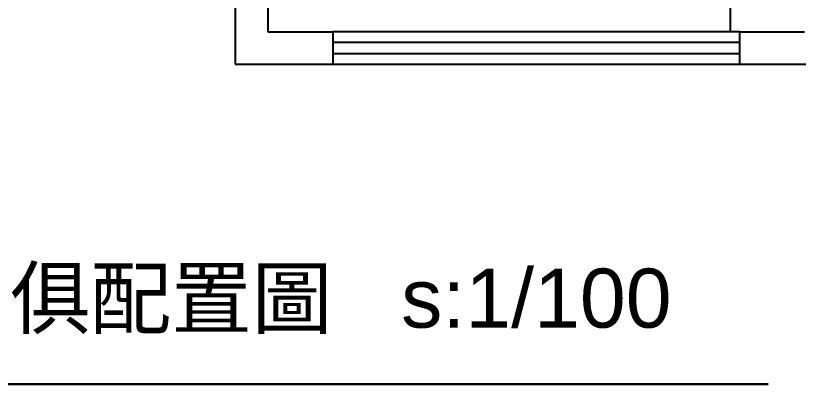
# Model space of a CAD drawing. Header units: centimetres. Extents: x 921 to 2601, y 2858 to 4336.
# Drawn here: x 1569 to 2206, y 2858 to 3158 of the extents above; entities that cross this region are included whole.
import ezdxf

# ---------------------------------------------------------------- set-up
doc = ezdxf.new("R2010")
doc.units = ezdxf.units.CM
doc.layers.add('文字', color=7, linetype='Continuous')
doc.layers.add('結構', color=7, linetype='Continuous')
doc.styles.get("Standard").update_dxf_attribs({"font": 'arial.ttf'})

msp = doc.modelspace()

# ---------------------------------------------------------------- linework, layer by layer
at = {"layer": '文字', "const_width": 2}
msp.add_lwpolyline([(1317.9, 2858.55), (2181.05, 2858.55)], dxfattribs=at)
at = {"layer": '結構'}
for p, q in [((1774.16, 3196.44), (1774.16, 3145.06)), ((2150.03, 3196.44), (2150.03, 3145.06)), ((1747.7, 3173.72), (1747.7, 3118.61)), ((1774.16, 3145.06), (1786.95, 3145.06)), ((1786.95, 3145.06), (1827.06, 3145.06)), ((1827.06, 3145.06), (1827.06, 3136.25)), ((1853.09, 3145.06), (1827.06, 3145.06)), ((1919.22, 3145.06), (1853.09, 3145.06)), ((1985.36, 3145.06), (1919.22, 3145.06)), ((2051.49, 3145.06), (1985.36, 3145.06)), ((2117.63, 3145.06), (2051.49, 3145.06)), ((2150.03, 3145.06), (2117.63, 3145.06)), ((2157.74, 3145.06), (2150.03, 3145.06)), ((2157.74, 3145.06), (2210.65, 3145.06)), ((2157.74, 3145.06), (2157.74, 3136.25)), ((2157.74, 3136.25), (1827.06, 3136.25)), ((1827.06, 3136.25), (1827.06, 3127.43)), ((2157.74, 3136.25), (2157.74, 3127.43)), ((1827.06, 3127.43), (2157.74, 3127.43)), ((1827.06, 3127.43), (1827.06, 3118.61)), ((2157.74, 3127.43), (2157.74, 3118.61)), ((1747.7, 3118.61), (1827.06, 3118.61)), ((1827.06, 3118.61), (2157.74, 3118.61)), ((2157.74, 3118.61), (2534.72, 3118.61))]:
    msp.add_line(p, q, dxfattribs=at)

# ---------------------------------------------------------------- texts
at = {"layer": '文字'}
msp.add_text('平面傢俱配置圖   s:1/100', height=48, dxfattribs=at).set_placement((1368.37, 2904.45))

doc.saveas('drawing.dxf')
